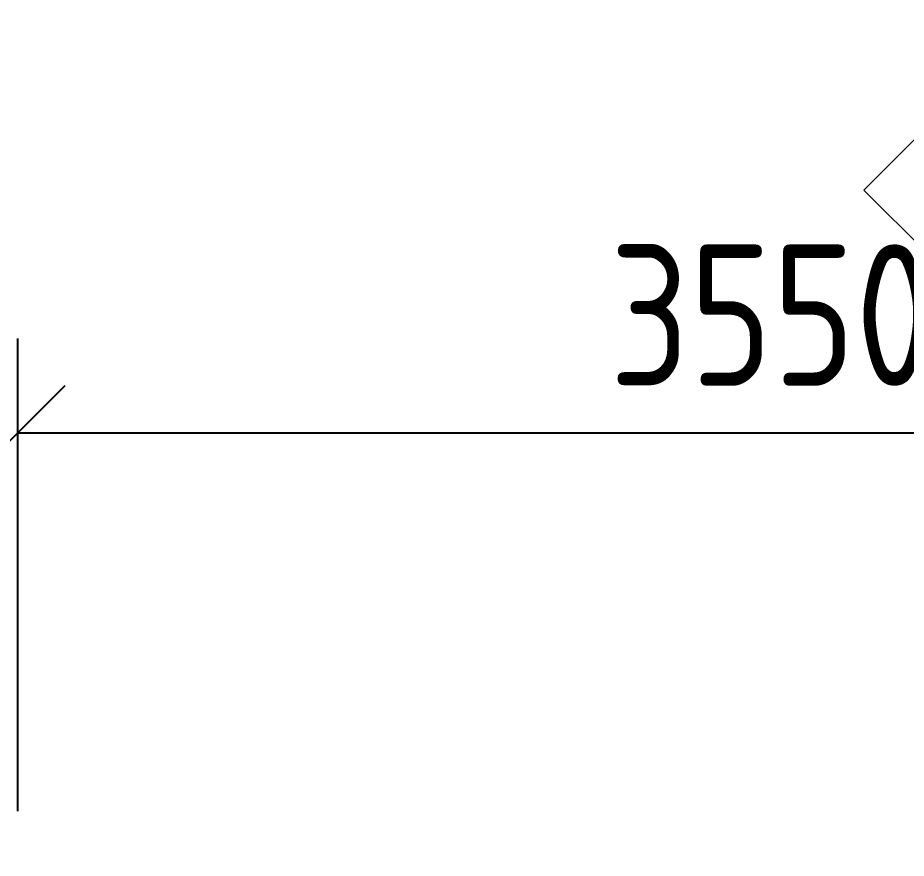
# Model space of a CAD drawing. Header units: millimetres. Extents: x -68946 to 690821, y -552984 to 293768.
# Drawn here: x 90288 to 92380, y 40175 to 42155 of the extents above; entities that cross this region are included whole.
import ezdxf

# ---------------------------------------------------------------- set-up
doc = ezdxf.new("R2010")
doc.units = ezdxf.units.MM
doc.layers.get('Defpoints').update_dxf_attribs({"color": 250})
doc.layers.add('A-____-____-DIMS', color=250, linetype='Continuous', lineweight=9)
doc.layers.add('A-WALL-____-IDEN', color=250, linetype='Continuous', lineweight=9)
doc.styles.get("Standard").update_dxf_attribs({"font": 'ГОСТ тип А.ttf'})
doc.dimstyles.new('А3', dxfattribs={"dimtxt": 333, "dimasz": 222, "dimexe": 222, "dimexo": 111, "dimgap": 111, "dimtad": 1, "dimtoh": 1, "dimdec": 0, "dimrnd": 0.0015, "dimzin": 0, "dimdsep": 46, "dimtxsty": 'Standard', "dimblk": 'OBLIQUE', "dimcen": 0, "dimclrd": 7, "dimclre": 7, "dimclrt": 7, "dimadec": 0, "dimazin": 0, "dimtfac": 1, "dimtdec": 0, "dimtofl": 0, "dimtmove": 0, "dimatfit": 3, "dimfxl": 1, "dimtolj": 1, "dimtzin": 0, "dimarcsym": 0})

# ---------------------------------------------------------------- blocks, each defined once
blk = doc.blocks.new('ADSK_Марка_Стена - Экземпляр_ADSK_Позиция-30564885-АР1_Маркировочный план 1 этажа С2и3')
at = {"layer": 'A-WALL-____-IDEN'}
for p, q in [((-0.156, 4.37), (-4.213, 0.312)), ((3.901, 0.312), (-0.156, 4.37)), ((-4.213, 0.312), (-0.156, -3.745)), ((-0.156, -3.745), (3.901, 0.312))]:
    blk.add_line(p, q, dxfattribs=at)
blk = doc.blocks.new('_Oblique')
at = {"color": 0, "linetype": 'ByBlock', "lineweight": -2}
blk.add_line((-0.5, -0.5), (0.5, 0.5), dxfattribs=at)
blk = doc.blocks.new('*D2621')
at = {"layer": 'A-____-____-DIMS', "color": 7, "lineweight": -2, "transparency": 16777216}
for p, q in [((90287.9, 40286), (90287.9, 41398.9)), ((93837.9, 40586), (93837.9, 41398.9)), ((90287.9, 41176.9), (93837.9, 41176.9))]:
    blk.add_line(p, q, dxfattribs=at)
at = {"layer": 'Defpoints', "color": 0, "lineweight": 30, "transparency": 16777216}
for p in [(93837.9, 41176.9), (93837.9, 40475), (90287.9, 40175)]:
    blk.add_point(p, dxfattribs=at)
at = {"layer": 'A-____-____-DIMS', "color": 7, "lineweight": -2, "transparency": 16777216, "xscale": 222, "yscale": 222, "zscale": 222, "rotation": 180}
blk.add_blockref('_Oblique', (90287.9, 41176.9), dxfattribs=at)
at = {"layer": 'A-____-____-DIMS', "color": 7, "lineweight": -2, "transparency": 16777216, "xscale": 222, "yscale": 222, "zscale": 222}
blk.add_blockref('_Oblique', (93837.9, 41176.9), dxfattribs=at)
at = {"layer": 'A-____-____-DIMS', "color": 7, "transparency": 16777216, "insert": (92062.9, 41454.4), "char_height": 333, "width": 1.792, "attachment_point": 5}
blk.add_mtext('\\A1;3550', dxfattribs=at)

msp = doc.modelspace()

# ---------------------------------------------------------------- block references
at = {"layer": 'A-WALL-____-IDEN', "color": 18, "true_color": 0x000000, "xscale": 99.99999999999993, "yscale": 99.99999999999993, "zscale": 99.99999999999993}
msp.add_blockref('ADSK_Марка_Стена - Экземпляр_ADSK_Позиция-30564885-АР1_Маркировочный план 1 этажа С2и3', (92701.658, 41717.681), dxfattribs=at)

# ---------------------------------------------------------------- dimensions: what is measured, and where the dimension line sits
at = {"layer": 'A-____-____-DIMS', "color": 18, "true_color": 0x000000}
dim = msp.add_linear_dim(base=(93837.8919, 41176.8807), p1=(90287.8919, 40174.9994), p2=(93837.8919, 40475), dimstyle='А3', dxfattribs=at)
dim.commit()
dim.dimension.update_dxf_attribs({"geometry": '*D2621', "text_midpoint": (92062.8919, 41454.3807)})

doc.saveas('drawing.dxf')
